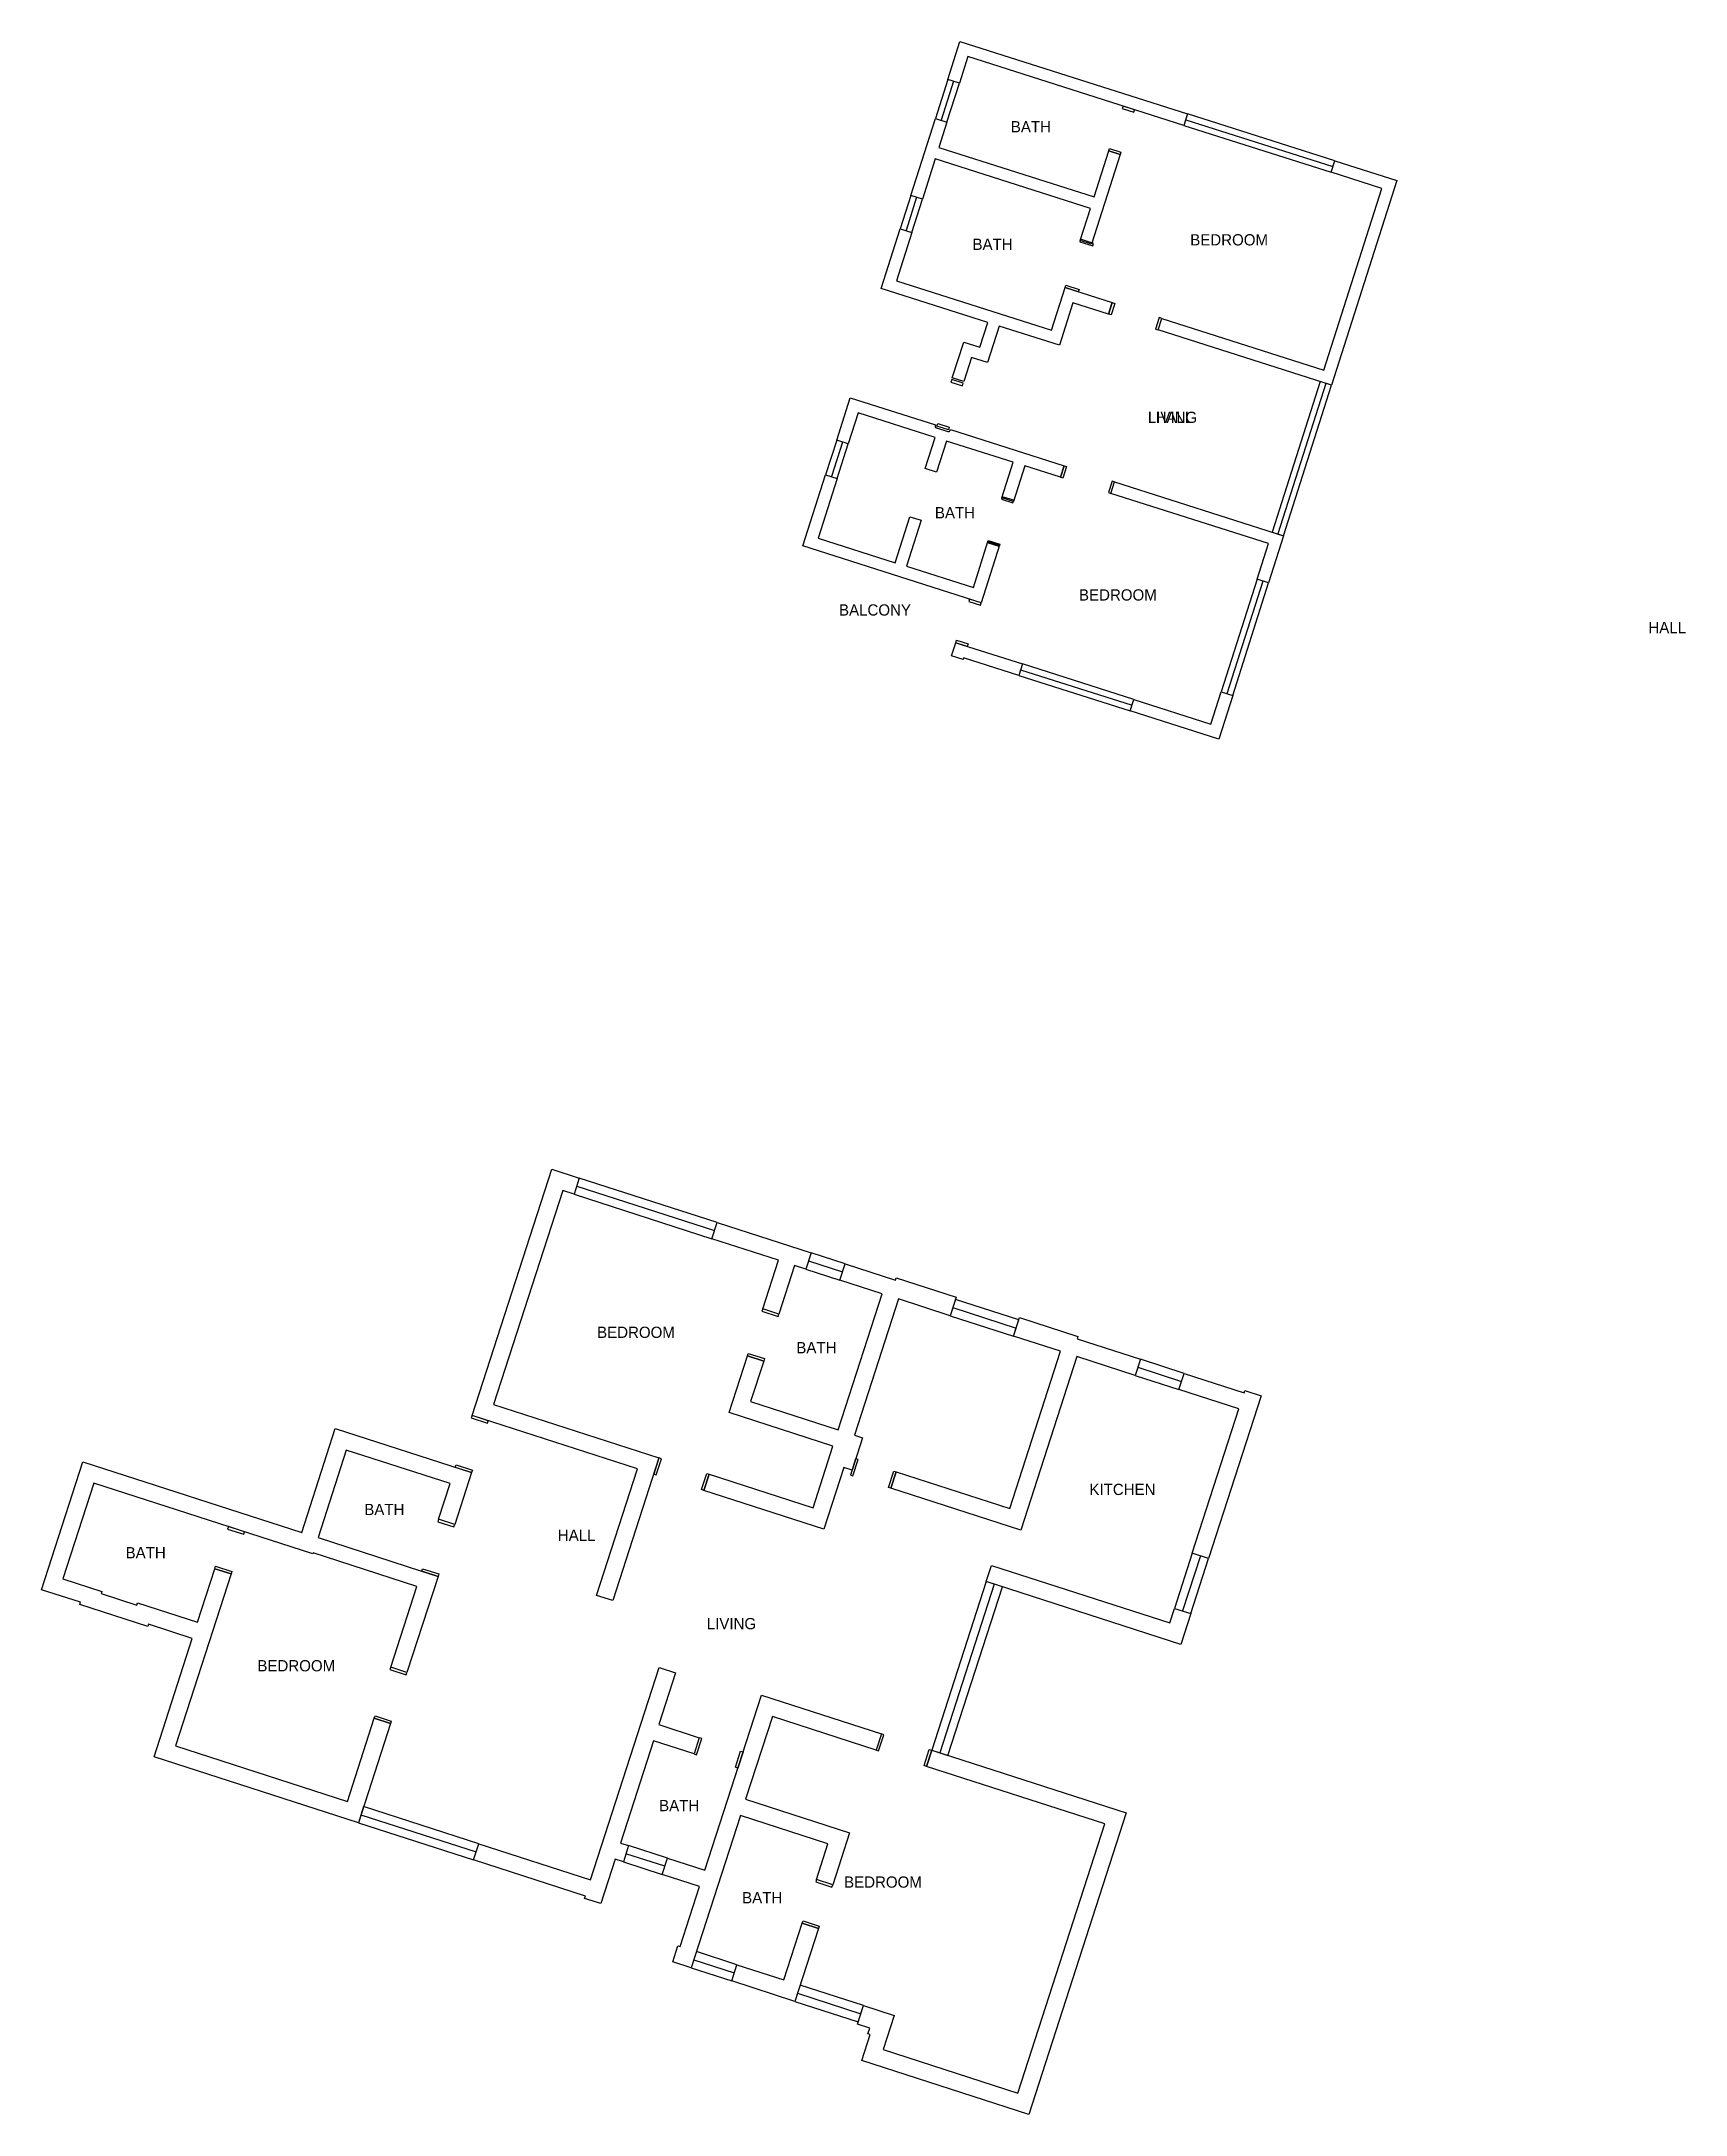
# Model space of a CAD drawing. Header units: centimetres. Extents: x 112756 to 120109, y -38024 to -21469.
# Drawn here: x 116896 to 120109, y -38024 to -33971 of the extents above.
import ezdxf

# ---------------------------------------------------------------- set-up
doc = ezdxf.new("R2010")
doc.units = ezdxf.units.CM
for name, color, linetype in [('DOORS', 7, 'Continuous'), ('TEXT', 7, 'Continuous'), ('WALLS', 7, 'Continuous'), ('WINDOWS', 7, 'Continuous')]:
    doc.layers.add(name, color=color, linetype=linetype)

msp = doc.modelspace()

# ---------------------------------------------------------------- linework, layer by layer
at = {"layer": 'DOORS'}
for points in [[(119009.4, -34097.4), (119007.8, -34102.1), (119030.3, -34109.3), (119031.8, -34104.5)], [(118981.4, -34185), (118983, -34180.2), (119005.4, -34187.4), (119003.9, -34192.1)], [(118926.4, -34357.8), (118924.9, -34362.6), (118950.4, -34370.7), (118952, -34366)], [(118896.3, -34452.3), (118897.8, -34447.6), (118923.4, -34455.7), (118921.8, -34460.5)], [(118988.4, -34481.7), (118993.1, -34483.2), (118986, -34505.7), (118981.2, -34504.2)], [(119085, -34512.5), (119080.2, -34511), (119073.1, -34533.4), (119077.8, -34534.9)], [(118674.7, -34632.1), (118673.1, -34636.9), (118695.6, -34644.1), (118697.1, -34639.3)], [(118645.7, -34722.9), (118647.2, -34718.2), (118669.7, -34725.3), (118668.2, -34730.1)], [(118894.2, -34800.6), (118898.9, -34802.1), (118891.8, -34824.6), (118887, -34823.1)], [(118993, -34832.1), (118988.3, -34830.6), (118981.1, -34853.1), (118985.9, -34854.6)], [(118773.5, -34861), (118772, -34865.7), (118794.4, -34872.9), (118795.9, -34868.1)], [(118744.7, -34951.2), (118746.2, -34946.4), (118768.7, -34953.6), (118767.2, -34958.4)], [(118709.7, -35061.1), (118708.2, -35065.9), (118730.6, -35073), (118732.2, -35068.3)], [(118682.5, -35146.5), (118684, -35141.7), (118706.5, -35148.9), (118705, -35153.6)], [(118305.2, -36448.7), (118303.6, -36453.4), (118335.3, -36463.7), (118336.9, -36458.9)], [(118275.5, -36540.6), (118277, -36535.8), (118308.7, -36546), (118307.2, -36550.8)], [(117737.3, -36657.2), (117735.8, -36662), (117767.5, -36672.2), (117769, -36667.4)], [(117704.5, -36758.6), (117706.1, -36753.9), (117737.8, -36764.1), (117736.2, -36768.9)], [(118092.3, -36771.9), (118097, -36773.4), (118107.3, -36741.7), (118102.5, -36740.2)], [(118476.7, -36773.6), (118481.5, -36775.1), (118491.7, -36743.4), (118486.9, -36741.9)], [(118190.5, -36803.6), (118185.7, -36802.1), (118196, -36770.4), (118200.7, -36771.9)], [(118555.9, -36799.2), (118551.2, -36797.6), (118561.4, -36765.9), (118566.2, -36767.5)], [(117261.1, -36874.4), (117259.6, -36879.1), (117291.3, -36889.4), (117292.8, -36884.6)], [(117671.8, -36860), (117670.2, -36864.8), (117701.9, -36875), (117703.5, -36870.3)], [(117234.5, -36956.8), (117236.1, -36952), (117267.7, -36962.3), (117266.2, -36967)], [(117639, -36961.4), (117640.5, -36956.7), (117672.2, -36966.9), (117670.7, -36971.7)], [(117578.3, -37149.3), (117576.8, -37154), (117608.5, -37164.3), (117610, -37159.5)], [(117546.1, -37248.9), (117547.7, -37244.2), (117579.4, -37254.4), (117577.8, -37259.2)], [(118527, -37311.3), (118531.7, -37312.9), (118542, -37281.2), (118537.2, -37279.6)], [(118171.1, -37318.8), (118175.8, -37320.4), (118186.1, -37288.7), (118181.3, -37287.1)], [(118256.6, -37346.5), (118251.9, -37344.9), (118262.1, -37313.2), (118266.9, -37314.8)], [(118625.2, -37343.1), (118620.5, -37341.5), (118630.7, -37309.8), (118635.5, -37311.4)], [(118410.3, -37564.1), (118408.8, -37568.9), (118440.5, -37579.1), (118442, -37574.4)], [(118382.7, -37649.7), (118384.2, -37644.9), (118415.9, -37655.2), (118414.4, -37659.9)]]:
    msp.add_lwpolyline(points, close=True, dxfattribs=at)
at = {"layer": 'WALLS'}
for p, q in [((118667.1, -34045.2), (118690.7, -33971.1)), ((118706.1, -34000.7), (118689.6, -34052.4)), ((118690.7, -33971.1), (119135.6, -34112.8)), ((119128.4, -34135.3), (118706.1, -34000.7)), ((118689.6, -34052.4), (118667.1, -34045.2)), ((118594.8, -34272.1), (118642.8, -34121.6)), ((118642.8, -34121.6), (118665.2, -34128.8)), ((119135.6, -34112.8), (119128.4, -34135.3)), ((118665.2, -34128.8), (118649.5, -34178.2)), ((118642.3, -34200.7), (118617.3, -34279.3)), ((118945.6, -34297.3), (118642.3, -34200.7)), ((118649.5, -34178.2), (118952.8, -34274.8)), ((119003.9, -34192.1), (118948.1, -34367.4)), ((118952.8, -34274.8), (118981.4, -34185)), ((118981.4, -34185), (119003.9, -34192.1)), ((119416, -34226.9), (119423.2, -34204.5)), ((119514.9, -34258.4), (119416, -34226.9)), ((119544.5, -34243.1), (119417.1, -34643)), ((119423.2, -34204.5), (119544.5, -34243.1)), ((118617.3, -34279.3), (118594.8, -34272.1)), ((119401.8, -34613.4), (119514.9, -34258.4)), ((118925.6, -34360.2), (118945.6, -34297.3)), ((118536.8, -34454.1), (118574.1, -34337.3)), ((118596.5, -34344.5), (118566.5, -34438.8)), ((118574.1, -34337.3), (118596.5, -34344.5)), ((118948.1, -34367.4), (118925.6, -34360.2)), ((118566.5, -34438.8), (118869.8, -34535.5)), ((118744.9, -34520.4), (118536.8, -34454.1)), ((118869.8, -34535.5), (118896.3, -34452.3)), ((118911.6, -34482), (118885.1, -34565.1)), ((118896.3, -34452.3), (118988.4, -34481.7)), ((118981.2, -34504.2), (118911.6, -34482)), ((118988.4, -34481.7), (118981.2, -34504.2)), ((118729.4, -34569), (118744.9, -34520.4)), ((118767.4, -34527.6), (118744.7, -34598.6)), ((118885.1, -34565.1), (118767.4, -34527.6)), ((119077.8, -34534.9), (119085, -34512.5)), ((119085, -34512.5), (119401.8, -34613.4)), ((118675.8, -34628.7), (118698, -34559)), ((118698, -34559), (118729.4, -34569)), ((119417.1, -34643), (119077.8, -34534.9)), ((118713.3, -34588.6), (118698.2, -34635.8)), ((118744.7, -34598.6), (118713.3, -34588.6)), ((118698.2, -34635.8), (118675.8, -34628.7)), ((118449.8, -34750.6), (118476.3, -34667.5)), ((118476.3, -34667.5), (118642.7, -34720.5)), ((118491.6, -34697.1), (118472.3, -34757.8)), ((118642.1, -34745.1), (118491.6, -34697.1)), ((118642.2, -34721.8), (118642.1, -34722.2)), ((118642.1, -34722.2), (118642.1, -34722.5)), ((118642.1, -34722.5), (118642.1, -34722.9)), ((118642.1, -34722.9), (118642.1, -34723.2)), ((118642.1, -34723.2), (118642.1, -34723.6)), ((118642.1, -34723.6), (118642.2, -34724)), ((118642.7, -34720.5), (118642.2, -34721.8)), ((118642.2, -34724), (118642.3, -34724.3)), ((118642.3, -34724.3), (118642.5, -34724.6)), ((118642.5, -34724.6), (118642.6, -34724.9)), ((118642.6, -34724.9), (118642.9, -34725.2)), ((118642.9, -34725.2), (118643.1, -34725.5)), ((118643.1, -34725.5), (118643.4, -34725.7)), ((118643.4, -34725.7), (118643.6, -34726)), ((118643.6, -34726), (118644, -34726.1)), ((118644, -34726.1), (118644.3, -34726.3)), ((118644.3, -34726.3), (118644.6, -34726.4)), ((118644.6, -34726.4), (118667.1, -34733.6)), ((118671.7, -34731.2), (118672.1, -34729.9)), ((118672.1, -34729.9), (118894.2, -34800.6)), ((118472.3, -34757.8), (118449.8, -34750.6)), ((118622.8, -34805.7), (118642.1, -34745.1)), ((118664.6, -34752.2), (118645.2, -34812.9)), ((118794.9, -34793.7), (118664.6, -34752.2)), ((118667.1, -34733.6), (118667.4, -34733.7)), ((118667.4, -34733.7), (118667.8, -34733.7)), ((118667.8, -34733.7), (118668.1, -34733.8)), ((118668.1, -34733.8), (118668.5, -34733.7)), ((118668.5, -34733.7), (118668.9, -34733.7)), ((118668.9, -34733.7), (118669.2, -34733.6)), ((118669.2, -34733.6), (118669.5, -34733.5)), ((118669.5, -34733.5), (118669.9, -34733.4)), ((118669.9, -34733.4), (118670.2, -34733.2)), ((118670.2, -34733.2), (118670.5, -34733)), ((118670.5, -34733), (118670.7, -34732.7)), ((118670.7, -34732.7), (118671, -34732.5)), ((118671, -34732.5), (118671.2, -34732.2)), ((118671.2, -34732.2), (118671.4, -34731.9)), ((118671.4, -34731.9), (118671.6, -34731.5)), ((118671.6, -34731.5), (118671.7, -34731.2)), ((118645.2, -34812.9), (118622.8, -34805.7)), ((118772.7, -34863.4), (118794.9, -34793.7)), ((118817.4, -34800.9), (118795.2, -34870.6)), ((118887, -34823.1), (118817.4, -34800.9)), ((118894.2, -34800.6), (118887, -34823.1)), ((118383.9, -34957.3), (118428.3, -34818)), ((118450.8, -34825.2), (118413.5, -34942)), ((118428.3, -34818), (118450.8, -34825.2)), ((118985.9, -34854.6), (118993, -34832.1)), ((118993, -34832.1), (119323.3, -34937.4)), ((118795.2, -34870.6), (118772.7, -34863.4)), ((119293.7, -34952.7), (118985.9, -34854.6)), ((118564.1, -34990), (118592.7, -34900.1)), ((118615.2, -34907.2), (118586.5, -34997.1)), ((118592.7, -34900.1), (118615.2, -34907.2)), ((118732.2, -35068.3), (118383.9, -34957.3)), ((118413.5, -34942), (118564.1, -34990)), ((118716.9, -35038.6), (118745.5, -34948.8)), ((118768, -34955.9), (118732.2, -35068.3)), ((118745.5, -34948.8), (118768, -34955.9)), ((119271.5, -35022.3), (119293.7, -34952.7)), ((119323.3, -34937.4), (119293.9, -35029.5)), ((118586.5, -34997.1), (118716.9, -35038.6)), ((119293.9, -35029.5), (119271.5, -35022.3)), ((118674.3, -35172.1), (118682.5, -35146.5)), ((118696.8, -35179.2), (118674.3, -35172.1)), ((118682.5, -35146.5), (118812.8, -35188)), ((118697.8, -35176.1), (118696.8, -35179.2)), ((118805.6, -35210.5), (118697.8, -35176.1)), ((118812.8, -35188), (118805.6, -35210.5)), ((119023.6, -35279.9), (119030.7, -35257.5)), ((119030.7, -35257.5), (119181.3, -35305.4)), ((119181.3, -35305.4), (119201.3, -35242.5)), ((119223.8, -35249.7), (119196.6, -35335)), ((119201.3, -35242.5), (119223.8, -35249.7)), ((119196.6, -35335), (119023.6, -35279.9)), ((117737.3, -36657.2), (117892.9, -36175.5)), ((117892.9, -36175.5), (117946.8, -36192.9)), ((117914.4, -36217.4), (117779.2, -36635.7)), ((117936.6, -36224.6), (117914.4, -36217.4)), ((117946.8, -36192.9), (117936.6, -36224.6)), ((118206, -36311.6), (118216.2, -36279.9)), ((118216.2, -36279.9), (118400, -36339.3)), ((118335.9, -36353.6), (118206, -36311.6)), ((118400, -36339.3), (118389.8, -36371)), ((118305.2, -36448.7), (118335.9, -36353.6)), ((118367.6, -36363.8), (118336.9, -36458.9)), ((118389.8, -36371), (118367.6, -36363.8)), ((118456.3, -36392.5), (118466.6, -36360.8)), ((118538.7, -36419.1), (118456.3, -36392.5)), ((118466.6, -36360.8), (118564.8, -36392.5)), ((118564.8, -36392.5), (118566.2, -36388.1)), ((118566.2, -36388.1), (118683.5, -36426)), ((118452.7, -36685.3), (118538.7, -36419.1)), ((118570.4, -36429.3), (118484.4, -36695.6)), ((118671.8, -36462.1), (118570.4, -36429.3)), ((118683.5, -36426), (118671.8, -36462.1)), ((118336.9, -36458.9), (118305.2, -36448.7)), ((118795.4, -36502), (118807.1, -36465.9)), ((118807.1, -36465.9), (118921.2, -36502.8)), ((118887.3, -36531.7), (118795.4, -36502)), ((118921.2, -36502.8), (118919.8, -36507.2)), ((118919.8, -36507.2), (119043.4, -36547.1)), ((118239.6, -36651.5), (118275.5, -36540.6)), ((118275.5, -36540.6), (118307.2, -36550.8)), ((118307.2, -36550.8), (118281.6, -36630)), ((118788, -36839.1), (118887.3, -36531.7)), ((118919, -36542), (118809.5, -36881.1)), ((119033.1, -36578.8), (118919, -36542)), ((119043.4, -36547.1), (119033.1, -36578.8)), ((119118.7, -36606.5), (119128.9, -36574.8)), ((119128.9, -36574.8), (119246.2, -36612.7)), ((117779.2, -36635.7), (118102.5, -36740.2)), ((118281.6, -36630), (118452.7, -36685.3)), ((119236, -36644.4), (119118.7, -36606.5)), ((119279.3, -36618.5), (119176.5, -36936.7)), ((119246.2, -36612.7), (119247.6, -36608.3)), ((119247.6, -36608.3), (119279.3, -36618.5)), ((118060.6, -36761.6), (117737.3, -36657.2)), ((118442.5, -36717), (118239.6, -36651.5)), ((119144.8, -36926.4), (119236, -36644.4)), ((117404.5, -36885.7), (117470, -36682.9)), ((117470, -36682.9), (117736.2, -36768.9)), ((118500.3, -36700.7), (118479.8, -36764.1)), ((118484.4, -36695.6), (118500.3, -36700.7)), ((116895.7, -36997.8), (116976.6, -36747.5)), ((116976.6, -36747.5), (117404.5, -36885.7)), ((117491.5, -36724.8), (117436.2, -36895.9)), ((117694.3, -36790.3), (117491.5, -36724.8)), ((118102.5, -36740.2), (118012.4, -37019.1)), ((118403.6, -36837.4), (118442.5, -36717)), ((116998.1, -36789.4), (116937.7, -36976.4)), ((117425.9, -36927.6), (116998.1, -36789.4)), ((117671.8, -36860), (117694.3, -36790.3)), ((117736.2, -36768.9), (117703.5, -36870.3)), ((117980.7, -37008.8), (118060.6, -36761.6)), ((118190.5, -36803.6), (118200.7, -36771.9)), ((118200.7, -36771.9), (118403.6, -36837.4)), ((118463.9, -36758.9), (118425, -36879.4)), ((118479.8, -36764.1), (118463.9, -36758.9)), ((118555.9, -36799.2), (118566.2, -36767.5)), ((118566.2, -36767.5), (118788, -36839.1)), ((118425, -36879.4), (118190.5, -36803.6)), ((118809.5, -36881.1), (118555.9, -36799.2)), ((117703.5, -36870.3), (117671.8, -36860)), ((117436.2, -36895.9), (117638.2, -36961.2)), ((117200.7, -37061.4), (117234.5, -36956.8)), ((117234.5, -36956.8), (117266.2, -36967)), ((117426.6, -36925.7), (117425.9, -36927.6)), ((117629.4, -36991.2), (117426.6, -36925.7)), ((118742, -36981.8), (118752.2, -36950.1)), ((118752.2, -36950.1), (119100.8, -37062.7)), ((119176.5, -36936.7), (119144.8, -36926.4)), ((116971.8, -37022.4), (116895.7, -36997.8)), ((116937.7, -36976.4), (117013.7, -37001)), ((117266.2, -36967), (117157.7, -37303)), ((117578.3, -37149.3), (117629.4, -36991.2)), ((117670.7, -36971.7), (117610, -37159.5)), ((117638.2, -36961.2), (117670.7, -36971.7)), ((119122.3, -37104.6), (118742, -36981.8)), ((116970.4, -37026.8), (116971.8, -37022.4)), ((117103.5, -37069.8), (116970.4, -37026.8)), ((117013.7, -37001), (117012.3, -37005.4)), ((117012.3, -37005.4), (117082, -37027.9)), ((117082, -37027.9), (117083.5, -37023.5)), ((117083.5, -37023.5), (117200.7, -37061.4)), ((118012.4, -37019.1), (117980.7, -37008.8)), ((119100.8, -37062.7), (119110, -37034.2)), ((119110, -37034.2), (119141.7, -37044.4)), ((117104.9, -37065.4), (117103.5, -37069.8)), ((117190.5, -37093.1), (117104.9, -37065.4)), ((119141.7, -37044.4), (119122.3, -37104.6)), ((117115.7, -37324.4), (117190.5, -37093.1)), ((117610, -37159.5), (117578.3, -37149.3)), ((117969, -37565.1), (118103.1, -37149.9)), ((118134.8, -37160.1), (118102.1, -37261.5)), ((118103.1, -37149.9), (118134.8, -37160.1)), ((118192.1, -37546.1), (118302.7, -37203.9)), ((118302.7, -37203.9), (118537.2, -37279.6)), ((117493.6, -37411.5), (117546.1, -37248.9)), ((117577.8, -37259.2), (117515.1, -37453.4)), ((117546.1, -37248.9), (117577.8, -37259.2)), ((118102.1, -37261.5), (118181.3, -37287.1)), ((118324.2, -37245.8), (118271.9, -37407.4)), ((118527, -37311.3), (118324.2, -37245.8)), ((118537.2, -37279.6), (118527, -37311.3)), ((117515.1, -37453.4), (117115.7, -37324.4)), ((117157.7, -37303), (117493.6, -37411.5)), ((118091.8, -37293.2), (118027.3, -37492.9)), ((118171.1, -37318.8), (118091.8, -37293.2)), ((118181.3, -37287.1), (118171.1, -37318.8)), ((118625.2, -37343.1), (118635.5, -37311.4)), ((118635.5, -37311.4), (119015.8, -37434.2)), ((118973.9, -37455.7), (118625.2, -37343.1)), ((118261.7, -37439.1), (118165.5, -37737)), ((118432.8, -37494.4), (118261.7, -37439.1)), ((118271.9, -37407.4), (118474.8, -37473)), ((119015.8, -37434.2), (118825.3, -38023.7)), ((118474.8, -37473), (118442, -37574.4)), ((118803.9, -37981.8), (118973.9, -37455.7)), ((117740.1, -37526.1), (117750.3, -37494.4)), ((117958.8, -37596.8), (117740.1, -37526.1)), ((117750.3, -37494.4), (117969, -37565.1)), ((118017.1, -37524.6), (117989, -37611.4)), ((118032.9, -37529.7), (118017.1, -37524.6)), ((118027.3, -37492.9), (118043.2, -37498)), ((118043.2, -37498), (118032.9, -37529.7)), ((118109, -37554.3), (118119.2, -37522.6)), ((118119.2, -37522.6), (118192.1, -37546.1)), ((118410.3, -37564.1), (118432.8, -37494.4)), ((118181.9, -37577.8), (118109, -37554.3)), ((118442, -37574.4), (118410.3, -37564.1)), ((117957.3, -37601.2), (117958.8, -37596.8)), ((117989, -37611.4), (117957.3, -37601.2)), ((118144, -37695.1), (118181.9, -37577.8)), ((118346.8, -37760.6), (118382.7, -37649.7)), ((118414.4, -37659.9), (118368.3, -37802.6)), ((118382.7, -37649.7), (118414.4, -37659.9)), ((118129.4, -37725.4), (118139.6, -37693.7)), ((118165.5, -37737), (118129.4, -37725.4)), ((118139.6, -37693.7), (118144, -37695.1)), ((118244.7, -37762.6), (118254.9, -37730.9)), ((118368.3, -37802.6), (118244.7, -37762.6)), ((118254.9, -37730.9), (118346.8, -37760.6)), ((118490.5, -37846.9), (118502.1, -37810.8)), ((118502.1, -37810.8), (118562.3, -37830.2)), ((118514.6, -37854.7), (118490.5, -37846.9)), ((118562.3, -37830.2), (118540.8, -37896.8)), ((118498.9, -37918.3), (118515.3, -37867.5)), ((118510.9, -37866.1), (118514.6, -37854.7)), ((118515.3, -37867.5), (118510.9, -37866.1)), ((118825.3, -38023.7), (118498.9, -37918.3)), ((118540.8, -37896.8), (118803.9, -37981.8))]:
    msp.add_line(p, q, dxfattribs=at)
at = {"layer": 'WINDOWS'}
for p, q in [((118678.4, -34048.8), (118654, -34125.2)), ((119132, -34124.1), (119419.6, -34215.7)), ((118606, -34275.7), (118585.3, -34340.9)), ((119405.8, -34639.5), (119312.1, -34933.8)), ((118461, -34754.2), (118439.5, -34821.6)), ((119282.7, -35025.9), (119212.5, -35246.1)), ((118809.2, -35199.2), (119027.2, -35268.7)), ((117941.7, -36208.7), (118211.1, -36295.8)), ((118394.9, -36355.1), (118461.4, -36376.6)), ((118677, -36446.3), (118800.6, -36486.2)), ((119038.2, -36563), (119123.8, -36590.6)), ((119160.7, -36931.5), (119125.9, -37039.3)), ((118757.8, -36986.9), (118651.3, -37316.5)), ((117520.2, -37437.6), (117745.2, -37510.3)), ((118114.1, -37538.4), (118038, -37513.9)), ((118170.6, -37721.2), (118249.8, -37746.8)), ((118373.4, -37786.7), (118497, -37826.6))]:
    msp.add_line(p, q, dxfattribs=at)
for points in [[(118667.1, -34045.2), (118642.8, -34121.6), (118665.2, -34128.8), (118689.6, -34052.4)], [(119128.4, -34135.3), (119416, -34226.9), (119423.2, -34204.5), (119135.6, -34112.8)], [(118594.8, -34272.1), (118574.1, -34337.3), (118596.5, -34344.5), (118617.3, -34279.3)], [(119394.6, -34635.9), (119300.8, -34930.2), (119323.3, -34937.4), (119417.1, -34643)], [(118449.8, -34750.6), (118428.3, -34818), (118450.8, -34825.2), (118472.3, -34757.8)], [(119271.5, -35022.3), (119201.3, -35242.5), (119223.8, -35249.7), (119293.9, -35029.5)], [(118805.6, -35210.5), (119023.6, -35279.9), (119030.7, -35257.5), (118812.8, -35188)], [(117936.6, -36224.6), (118206, -36311.6), (118216.2, -36279.9), (117946.8, -36192.9)], [(118389.8, -36371), (118456.3, -36392.5), (118466.6, -36360.8), (118400, -36339.3)], [(118671.8, -36462.1), (118795.4, -36502), (118805.7, -36470.3), (118682.1, -36430.4)], [(119033.1, -36578.8), (119118.7, -36606.5), (119128.9, -36574.8), (119043.4, -36547.1)], [(119144.8, -36926.4), (119110, -37034.2), (119141.7, -37044.4), (119176.5, -36936.7)], [(118742, -36981.8), (118635.5, -37311.4), (118667.2, -37321.6), (118773.6, -36992)], [(117515.1, -37453.4), (117740.1, -37526.1), (117750.3, -37494.4), (117525.3, -37421.7)], [(118119.2, -37522.6), (118043.2, -37498), (118032.9, -37529.7), (118109, -37554.3)], [(118165.5, -37737), (118244.7, -37762.6), (118254.9, -37730.9), (118175.7, -37705.3)], [(118368.3, -37802.6), (118491.9, -37842.5), (118502.1, -37810.8), (118378.5, -37770.9)]]:
    msp.add_lwpolyline(points, close=True, dxfattribs=at)

# ---------------------------------------------------------------- texts
at = {"layer": 'TEXT', "char_height": 22, "attachment_point": 5}
for s, insert in [('BATH', (118829.4, -34137.8)), ('BATH', (118754.5, -34367.6)), ('BEDROOM', (119216.8, -34359)), ('LIVING', (119106.2, -34706.1)), ('HALL', (119109.9, -34706)), ('BATH', (118681, -34892.4)), ('BEDROOM', (118999.4, -35053.2)), ('BALCONY', (118524.7, -35082.6)), ('HALL', (120072.9, -35116.8)), ('BEDROOM', (118057.6, -36494.7)), ('BATH', (118410.2, -36524.6)), ('KITCHEN', (119008.3, -36801.8)), ('BATH', (117565.9, -36840.9)), ('BATH', (117099.4, -36925.4)), ('HALL', (117941.7, -36891.2)), ('LIVING', (118244.2, -37064.2)), ('BEDROOM', (117393.7, -37146.5)), ('BATH', (118142, -37419.7)), ('BEDROOM', (118540.3, -37569.4)), ('BATH', (118304.3, -37599.9))]:
    msp.add_mtext(s, dxfattribs=dict(at, insert=insert))

doc.saveas('drawing.dxf')
